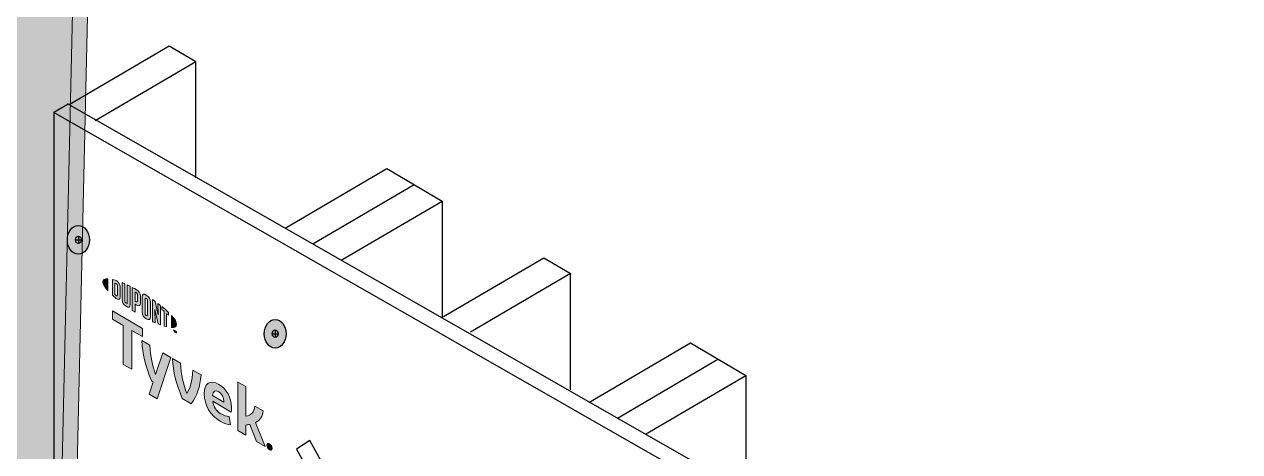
# Model space of a CAD drawing. Header units: inches. Extents: x -22 to 84, y -21 to 19.
# Drawn here: x 2.93 to 8.57, y 13.03 to 15.01 of the extents above; entities that cross this region are included whole.
import ezdxf

# ---------------------------------------------------------------- set-up
doc = ezdxf.new("R2010")
doc.units = ezdxf.units.IN
doc.header["$MEASUREMENT"] = 0
for name, color, linetype, lineweight in [('.ATI-HATCH', 7, 'Continuous', 0), ('G-ANNO-TTLB', 7, 'Continuous', 0), ('TYVEK', 7, 'Continuous', 0), ('X-REF - TRACED', 7, 'Continuous', 0)]:
    doc.layers.add(name, color=color, linetype=linetype, lineweight=lineweight)

# ---------------------------------------------------------------- blocks, each defined once
blk = doc.blocks.new('Block_126')
at = {"layer": 'X-REF - TRACED', "true_color": 0x848484, "transparency": 33554687}
h = blk.add_hatch(color=252, dxfattribs=at)
h.dxf.hatch_style = 2
edge = h.paths.add_edge_path()
edge.add_spline(control_points=[(3.2936, 13.8168), (3.2936, 13.8068), (3.3021, 13.7925), (3.3169, 13.7759), (3.3169, 13.7759), (3.3169, 13.8306), (3.3169, 13.8306), (3.3021, 13.8312), (3.2936, 13.8267), (3.2936, 13.8168)], knot_values=[0, 0, 0, 0, 1, 1, 1, 2, 2, 2, 3, 3, 3, 3], degree=3, periodic=0)
h = blk.add_hatch(color=252, dxfattribs=at)
h.dxf.hatch_style = 2
edge = h.paths.add_edge_path()
edge.add_spline(control_points=[(3.3615, 13.7553), (3.3615, 13.7511), (3.3593, 13.7509), (3.3566, 13.7525), (3.3546, 13.7536), (3.3514, 13.7563), (3.3488, 13.7586), (3.3488, 13.7586), (3.3488, 13.811), (3.3488, 13.811), (3.3514, 13.8103), (3.3546, 13.8093), (3.3566, 13.8081), (3.3593, 13.8066), (3.3615, 13.8039), (3.3615, 13.7997), (3.3615, 13.7997), (3.3615, 13.7553), (3.3615, 13.7553)], knot_values=[0, 0, 0, 0, 1, 1, 1, 2, 2, 2, 3, 3, 3, 4, 4, 4, 5, 5, 5, 6, 6, 6, 6], degree=3, periodic=0)
edge = h.paths.add_edge_path()
edge.add_spline(control_points=[(3.3584, 13.8208), (3.3542, 13.8232), (3.3482, 13.8252), (3.3374, 13.8276), (3.3374, 13.8276), (3.3374, 13.7551), (3.3374, 13.7551), (3.3469, 13.7463), (3.3542, 13.7402), (3.3584, 13.7378), (3.3679, 13.7323), (3.3733, 13.7359), (3.3733, 13.7466), (3.3733, 13.7466), (3.3733, 13.7948), (3.3733, 13.7948), (3.3733, 13.8055), (3.3679, 13.8153), (3.3584, 13.8208)], knot_values=[0, 0, 0, 0, 1, 1, 1, 2, 2, 2, 3, 3, 3, 4, 4, 4, 5, 5, 5, 6, 6, 6, 6], degree=3, periodic=0)
h = blk.add_hatch(color=252, dxfattribs=at)
h.dxf.hatch_style = 2
edge = h.paths.add_edge_path()
edge.add_spline(control_points=[(3.4065, 13.7208), (3.4065, 13.7166), (3.4052, 13.7146), (3.4007, 13.7179), (3.3962, 13.7211), (3.395, 13.724), (3.395, 13.729), (3.395, 13.729), (3.395, 13.8079), (3.395, 13.8079), (3.392, 13.8093), (3.3853, 13.8121), (3.3825, 13.8133), (3.3825, 13.8133), (3.3825, 13.7334), (3.3825, 13.7334), (3.3825, 13.7206), (3.3879, 13.7125), (3.4007, 13.7035), (3.4124, 13.6952), (3.4195, 13.6978), (3.4195, 13.712), (3.4195, 13.712), (3.4195, 13.7964), (3.4195, 13.7964), (3.4171, 13.7976), (3.4091, 13.8015), (3.4065, 13.8027), (3.4065, 13.8027), (3.4065, 13.7208), (3.4065, 13.7208)], knot_values=[0, 0, 0, 0, 1, 1, 1, 2, 2, 2, 3, 3, 3, 4, 4, 4, 5, 5, 5, 6, 6, 6, 7, 7, 7, 8, 8, 8, 9, 9, 9, 10, 10, 10, 10], degree=3, periodic=0)
h = blk.add_hatch(color=252, dxfattribs=at)
h.dxf.hatch_style = 2
edge = h.paths.add_edge_path()
edge.add_spline(control_points=[(3.454, 13.728), (3.454, 13.7235), (3.4526, 13.722), (3.4473, 13.725), (3.4473, 13.725), (3.4427, 13.7276), (3.4427, 13.7276), (3.4427, 13.7276), (3.4427, 13.7696), (3.4427, 13.7696), (3.4448, 13.7685), (3.4458, 13.7679), (3.4471, 13.7672), (3.4528, 13.7639), (3.454, 13.7607), (3.454, 13.7561), (3.454, 13.7561), (3.454, 13.728), (3.454, 13.728)], knot_values=[0, 0, 0, 0, 1, 1, 1, 2, 2, 2, 3, 3, 3, 4, 4, 4, 5, 5, 5, 6, 6, 6, 6], degree=3, periodic=0)
edge = h.paths.add_edge_path()
edge.add_spline(control_points=[(3.4478, 13.7816), (3.4456, 13.7829), (3.4373, 13.7874), (3.4297, 13.7912), (3.4297, 13.7912), (3.4297, 13.6849), (3.4297, 13.6849), (3.4323, 13.6833), (3.4391, 13.679), (3.4427, 13.6767), (3.4427, 13.6767), (3.4427, 13.7128), (3.4427, 13.7128), (3.4427, 13.7128), (3.4478, 13.7099), (3.4478, 13.7099), (3.4615, 13.7021), (3.4671, 13.7058), (3.4671, 13.7193), (3.4671, 13.7193), (3.4671, 13.7506), (3.4671, 13.7506), (3.4671, 13.7639), (3.4608, 13.7741), (3.4478, 13.7816)], knot_values=[0, 0, 0, 0, 1, 1, 1, 2, 2, 2, 3, 3, 3, 4, 4, 4, 5, 5, 5, 6, 6, 6, 7, 7, 7, 8, 8, 8, 8], degree=3, periodic=0)
h = blk.add_hatch(color=252, dxfattribs=at)
h.dxf.hatch_style = 2
edge = h.paths.add_edge_path()
edge.add_spline(control_points=[(3.5005, 13.664), (3.5005, 13.6598), (3.4993, 13.6584), (3.4947, 13.6609), (3.4899, 13.6635), (3.4887, 13.6665), (3.4887, 13.6709), (3.4887, 13.6709), (3.4887, 13.7372), (3.4887, 13.7372), (3.4887, 13.7415), (3.4899, 13.7432), (3.4947, 13.7403), (3.4993, 13.7375), (3.5005, 13.7345), (3.5005, 13.7303), (3.5005, 13.7303), (3.5005, 13.664), (3.5005, 13.664)], knot_values=[0, 0, 0, 0, 1, 1, 1, 2, 2, 2, 3, 3, 3, 4, 4, 4, 5, 5, 5, 6, 6, 6, 6], degree=3, periodic=0)
edge = h.paths.add_edge_path()
edge.add_spline(control_points=[(3.4947, 13.7551), (3.4826, 13.7628), (3.4754, 13.7608), (3.4754, 13.7468), (3.4754, 13.7468), (3.4754, 13.6773), (3.4754, 13.6773), (3.4754, 13.6625), (3.4819, 13.6527), (3.4947, 13.6459), (3.5072, 13.6394), (3.5137, 13.641), (3.5137, 13.6568), (3.5137, 13.6568), (3.5137, 13.7231), (3.5137, 13.7231), (3.5137, 13.7381), (3.5078, 13.7468), (3.4947, 13.7551)], knot_values=[0, 0, 0, 0, 1, 1, 1, 2, 2, 2, 3, 3, 3, 4, 4, 4, 5, 5, 5, 6, 6, 6, 6], degree=3, periodic=0)
h = blk.add_hatch(color=252, dxfattribs=at)
h.dxf.hatch_style = 2
edge = h.paths.add_edge_path()
edge.add_spline(control_points=[(3.5498, 13.6641), (3.5498, 13.6641), (3.5354, 13.7265), (3.5354, 13.7265), (3.5315, 13.7293), (3.5267, 13.7327), (3.523, 13.7352), (3.523, 13.7352), (3.523, 13.6332), (3.523, 13.6332), (3.5256, 13.632), (3.5322, 13.629), (3.5356, 13.6276), (3.5356, 13.6276), (3.5346, 13.6883), (3.5346, 13.6883), (3.5346, 13.6883), (3.5498, 13.6217), (3.5498, 13.6217), (3.5531, 13.6204), (3.5578, 13.6186), (3.561, 13.6175), (3.561, 13.6175), (3.561, 13.7071), (3.561, 13.7071), (3.5577, 13.7097), (3.5518, 13.7143), (3.5489, 13.7164), (3.5489, 13.7164), (3.5498, 13.6641), (3.5498, 13.6641)], knot_values=[0, 0, 0, 0, 1, 1, 1, 2, 2, 2, 3, 3, 3, 4, 4, 4, 5, 5, 5, 6, 6, 6, 7, 7, 7, 8, 8, 8, 9, 9, 9, 10, 10, 10, 10], degree=3, periodic=0)
h = blk.add_hatch(color=252, dxfattribs=at)
h.dxf.hatch_style = 2
edge = h.paths.add_edge_path()
edge.add_spline(control_points=[(3.5674, 13.6877), (3.5706, 13.6852), (3.5738, 13.6826), (3.5769, 13.6801), (3.5769, 13.6801), (3.5769, 13.6122), (3.5769, 13.6122), (3.5798, 13.6114), (3.585, 13.6099), (3.5886, 13.6091), (3.5886, 13.6091), (3.5886, 13.6701), (3.5886, 13.6701), (3.592, 13.6672), (3.5952, 13.6643), (3.5981, 13.6617), (3.5981, 13.6617), (3.5981, 13.6748), (3.5981, 13.6748), (3.5889, 13.6838), (3.579, 13.6925), (3.5674, 13.7019), (3.5674, 13.7019), (3.5674, 13.6877), (3.5674, 13.6877)], knot_values=[0, 0, 0, 0, 1, 1, 1, 2, 2, 2, 3, 3, 3, 4, 4, 4, 5, 5, 5, 6, 6, 6, 7, 7, 7, 8, 8, 8, 8], degree=3, periodic=0)
h = blk.add_hatch(color=252, dxfattribs=at)
h.dxf.hatch_style = 2
edge = h.paths.add_edge_path()
edge.add_spline(control_points=[(3.6354, 13.6195), (3.6354, 13.6094), (3.6269, 13.605), (3.6121, 13.6055), (3.6121, 13.6055), (3.6121, 13.6602), (3.6121, 13.6602), (3.6269, 13.6437), (3.6354, 13.6294), (3.6354, 13.6195)], knot_values=[0, 0, 0, 0, 1, 1, 1, 2, 2, 2, 3, 3, 3, 3], degree=3, periodic=0)
h = blk.add_hatch(color=252, dxfattribs=at)
h.dxf.hatch_style = 2
edge = h.paths.add_edge_path()
edge.add_spline(control_points=[(3.6285, 13.5905), (3.6285, 13.5905), (3.6299, 13.5897), (3.6299, 13.5897), (3.6299, 13.5897), (3.632, 13.5848), (3.632, 13.5848), (3.632, 13.5848), (3.634, 13.5873), (3.634, 13.5873), (3.634, 13.5873), (3.6354, 13.5865), (3.6354, 13.5865), (3.6354, 13.5865), (3.6354, 13.5786), (3.6354, 13.5786), (3.6354, 13.5786), (3.6341, 13.5794), (3.6341, 13.5794), (3.6341, 13.5794), (3.6341, 13.585), (3.6341, 13.585), (3.6341, 13.585), (3.632, 13.5824), (3.632, 13.5824), (3.632, 13.5824), (3.6319, 13.5825), (3.6319, 13.5825), (3.6319, 13.5825), (3.6297, 13.5875), (3.6297, 13.5875), (3.6297, 13.5875), (3.6297, 13.5819), (3.6297, 13.5819), (3.6297, 13.5819), (3.6285, 13.5826), (3.6285, 13.5826), (3.6285, 13.5826), (3.6285, 13.5905), (3.6285, 13.5905)], knot_values=[0, 0, 0, 0, 1, 1, 1, 2, 2, 2, 3, 3, 3, 4, 4, 4, 5, 5, 5, 6, 6, 6, 7, 7, 7, 8, 8, 8, 9, 9, 9, 10, 10, 10, 11, 11, 11, 12, 12, 12, 13, 13, 13, 13], degree=3, periodic=0)
edge = h.paths.add_edge_path()
edge.add_spline(control_points=[(3.6235, 13.592), (3.6235, 13.592), (3.6214, 13.5932), (3.6214, 13.5932), (3.6214, 13.5932), (3.6214, 13.5946), (3.6214, 13.5946), (3.6214, 13.5946), (3.627, 13.5914), (3.627, 13.5914), (3.627, 13.5914), (3.627, 13.59), (3.627, 13.59), (3.627, 13.59), (3.6249, 13.5912), (3.6249, 13.5912), (3.6249, 13.5912), (3.6249, 13.5847), (3.6249, 13.5847), (3.6249, 13.5847), (3.6235, 13.5855), (3.6235, 13.5855), (3.6235, 13.5855), (3.6235, 13.592), (3.6235, 13.592)], knot_values=[0, 0, 0, 0, 1, 1, 1, 2, 2, 2, 3, 3, 3, 4, 4, 4, 5, 5, 5, 6, 6, 6, 7, 7, 7, 8, 8, 8, 8], degree=3, periodic=0)
at = {"layer": 'X-REF - TRACED'}
for points, knots in [([(3.2936, 13.8168), (3.2936, 13.8068), (3.3021, 13.7925), (3.3169, 13.7759), (3.3169, 13.7759), (3.3169, 13.8306), (3.3169, 13.8306), (3.3021, 13.8312), (3.2936, 13.8267), (3.2936, 13.8168)], [0, 0, 0, 0, 1, 1, 1, 2, 2, 2, 3, 3, 3, 3]), ([(3.3584, 13.8208), (3.3542, 13.8232), (3.3482, 13.8252), (3.3374, 13.8276), (3.3374, 13.8276), (3.3374, 13.7551), (3.3374, 13.7551), (3.3469, 13.7463), (3.3542, 13.7402), (3.3584, 13.7378), (3.3679, 13.7323), (3.3733, 13.7359), (3.3733, 13.7466), (3.3733, 13.7466), (3.3733, 13.7948), (3.3733, 13.7948), (3.3733, 13.8055), (3.3679, 13.8153), (3.3584, 13.8208)], [0, 0, 0, 0, 1, 1, 1, 2, 2, 2, 3, 3, 3, 4, 4, 4, 5, 5, 5, 6, 6, 6, 6]), ([(3.3615, 13.7553), (3.3615, 13.7511), (3.3593, 13.7509), (3.3566, 13.7525), (3.3546, 13.7536), (3.3514, 13.7563), (3.3488, 13.7586), (3.3488, 13.7586), (3.3488, 13.811), (3.3488, 13.811), (3.3514, 13.8103), (3.3546, 13.8093), (3.3566, 13.8081), (3.3593, 13.8066), (3.3615, 13.8039), (3.3615, 13.7997), (3.3615, 13.7997), (3.3615, 13.7553), (3.3615, 13.7553)], [0, 0, 0, 0, 1, 1, 1, 2, 2, 2, 3, 3, 3, 4, 4, 4, 5, 5, 5, 6, 6, 6, 6]), ([(3.4065, 13.7208), (3.4065, 13.7166), (3.4052, 13.7146), (3.4007, 13.7179), (3.3962, 13.7211), (3.395, 13.724), (3.395, 13.729), (3.395, 13.729), (3.395, 13.8079), (3.395, 13.8079), (3.392, 13.8093), (3.3853, 13.8121), (3.3825, 13.8133), (3.3825, 13.8133), (3.3825, 13.7334), (3.3825, 13.7334), (3.3825, 13.7206), (3.3879, 13.7125), (3.4007, 13.7035), (3.4124, 13.6952), (3.4195, 13.6978), (3.4195, 13.712), (3.4195, 13.712), (3.4195, 13.7964), (3.4195, 13.7964), (3.4171, 13.7976), (3.4091, 13.8015), (3.4065, 13.8027), (3.4065, 13.8027), (3.4065, 13.7208), (3.4065, 13.7208)], [0, 0, 0, 0, 1, 1, 1, 2, 2, 2, 3, 3, 3, 4, 4, 4, 5, 5, 5, 6, 6, 6, 7, 7, 7, 8, 8, 8, 9, 9, 9, 10, 10, 10, 10]), ([(3.4478, 13.7816), (3.4456, 13.7829), (3.4373, 13.7874), (3.4297, 13.7912), (3.4297, 13.7912), (3.4297, 13.6849), (3.4297, 13.6849), (3.4323, 13.6833), (3.4391, 13.679), (3.4427, 13.6767), (3.4427, 13.6767), (3.4427, 13.7128), (3.4427, 13.7128), (3.4427, 13.7128), (3.4478, 13.7099), (3.4478, 13.7099), (3.4615, 13.7021), (3.4671, 13.7058), (3.4671, 13.7193), (3.4671, 13.7193), (3.4671, 13.7506), (3.4671, 13.7506), (3.4671, 13.7639), (3.4608, 13.7741), (3.4478, 13.7816)], [0, 0, 0, 0, 1, 1, 1, 2, 2, 2, 3, 3, 3, 4, 4, 4, 5, 5, 5, 6, 6, 6, 7, 7, 7, 8, 8, 8, 8]), ([(3.454, 13.728), (3.454, 13.7235), (3.4526, 13.722), (3.4473, 13.725), (3.4473, 13.725), (3.4427, 13.7276), (3.4427, 13.7276), (3.4427, 13.7276), (3.4427, 13.7696), (3.4427, 13.7696), (3.4448, 13.7685), (3.4458, 13.7679), (3.4471, 13.7672), (3.4528, 13.7639), (3.454, 13.7607), (3.454, 13.7561), (3.454, 13.7561), (3.454, 13.728), (3.454, 13.728)], [0, 0, 0, 0, 1, 1, 1, 2, 2, 2, 3, 3, 3, 4, 4, 4, 5, 5, 5, 6, 6, 6, 6]), ([(3.4947, 13.7551), (3.4826, 13.7628), (3.4754, 13.7608), (3.4754, 13.7468), (3.4754, 13.7468), (3.4754, 13.6773), (3.4754, 13.6773), (3.4754, 13.6625), (3.4819, 13.6527), (3.4947, 13.6459), (3.5072, 13.6394), (3.5137, 13.641), (3.5137, 13.6568), (3.5137, 13.6568), (3.5137, 13.7231), (3.5137, 13.7231), (3.5137, 13.7381), (3.5078, 13.7468), (3.4947, 13.7551)], [0, 0, 0, 0, 1, 1, 1, 2, 2, 2, 3, 3, 3, 4, 4, 4, 5, 5, 5, 6, 6, 6, 6]), ([(3.5005, 13.664), (3.5005, 13.6598), (3.4993, 13.6584), (3.4947, 13.6609), (3.4899, 13.6635), (3.4887, 13.6665), (3.4887, 13.6709), (3.4887, 13.6709), (3.4887, 13.7372), (3.4887, 13.7372), (3.4887, 13.7415), (3.4899, 13.7432), (3.4947, 13.7403), (3.4993, 13.7375), (3.5005, 13.7345), (3.5005, 13.7303), (3.5005, 13.7303), (3.5005, 13.664), (3.5005, 13.664)], [0, 0, 0, 0, 1, 1, 1, 2, 2, 2, 3, 3, 3, 4, 4, 4, 5, 5, 5, 6, 6, 6, 6]), ([(3.5498, 13.6641), (3.5498, 13.6641), (3.5354, 13.7265), (3.5354, 13.7265), (3.5315, 13.7293), (3.5267, 13.7327), (3.523, 13.7352), (3.523, 13.7352), (3.523, 13.6332), (3.523, 13.6332), (3.5256, 13.632), (3.5322, 13.629), (3.5356, 13.6276), (3.5356, 13.6276), (3.5346, 13.6883), (3.5346, 13.6883), (3.5346, 13.6883), (3.5498, 13.6217), (3.5498, 13.6217), (3.5531, 13.6204), (3.5578, 13.6186), (3.561, 13.6175), (3.561, 13.6175), (3.561, 13.7071), (3.561, 13.7071), (3.5577, 13.7097), (3.5518, 13.7143), (3.5489, 13.7164), (3.5489, 13.7164), (3.5498, 13.6641), (3.5498, 13.6641)], [0, 0, 0, 0, 1, 1, 1, 2, 2, 2, 3, 3, 3, 4, 4, 4, 5, 5, 5, 6, 6, 6, 7, 7, 7, 8, 8, 8, 9, 9, 9, 10, 10, 10, 10]), ([(3.5674, 13.6877), (3.5706, 13.6852), (3.5738, 13.6826), (3.5769, 13.6801), (3.5769, 13.6801), (3.5769, 13.6122), (3.5769, 13.6122), (3.5798, 13.6114), (3.585, 13.6099), (3.5886, 13.6091), (3.5886, 13.6091), (3.5886, 13.6701), (3.5886, 13.6701), (3.592, 13.6672), (3.5952, 13.6643), (3.5981, 13.6617), (3.5981, 13.6617), (3.5981, 13.6748), (3.5981, 13.6748), (3.5889, 13.6838), (3.579, 13.6925), (3.5674, 13.7019), (3.5674, 13.7019), (3.5674, 13.6877), (3.5674, 13.6877)], [0, 0, 0, 0, 1, 1, 1, 2, 2, 2, 3, 3, 3, 4, 4, 4, 5, 5, 5, 6, 6, 6, 7, 7, 7, 8, 8, 8, 8]), ([(3.6354, 13.6195), (3.6354, 13.6094), (3.6269, 13.605), (3.6121, 13.6055), (3.6121, 13.6055), (3.6121, 13.6602), (3.6121, 13.6602), (3.6269, 13.6437), (3.6354, 13.6294), (3.6354, 13.6195)], [0, 0, 0, 0, 1, 1, 1, 2, 2, 2, 3, 3, 3, 3]), ([(3.6235, 13.592), (3.6235, 13.592), (3.6214, 13.5932), (3.6214, 13.5932), (3.6214, 13.5932), (3.6214, 13.5946), (3.6214, 13.5946), (3.6214, 13.5946), (3.627, 13.5914), (3.627, 13.5914), (3.627, 13.5914), (3.627, 13.59), (3.627, 13.59), (3.627, 13.59), (3.6249, 13.5912), (3.6249, 13.5912), (3.6249, 13.5912), (3.6249, 13.5847), (3.6249, 13.5847), (3.6249, 13.5847), (3.6235, 13.5855), (3.6235, 13.5855), (3.6235, 13.5855), (3.6235, 13.592), (3.6235, 13.592)], [0, 0, 0, 0, 1, 1, 1, 2, 2, 2, 3, 3, 3, 4, 4, 4, 5, 5, 5, 6, 6, 6, 7, 7, 7, 8, 8, 8, 8]), ([(3.6285, 13.5905), (3.6285, 13.5905), (3.6299, 13.5897), (3.6299, 13.5897), (3.6299, 13.5897), (3.632, 13.5848), (3.632, 13.5848), (3.632, 13.5848), (3.634, 13.5873), (3.634, 13.5873), (3.634, 13.5873), (3.6354, 13.5865), (3.6354, 13.5865), (3.6354, 13.5865), (3.6354, 13.5786), (3.6354, 13.5786), (3.6354, 13.5786), (3.6341, 13.5794), (3.6341, 13.5794), (3.6341, 13.5794), (3.6341, 13.585), (3.6341, 13.585), (3.6341, 13.585), (3.632, 13.5824), (3.632, 13.5824), (3.632, 13.5824), (3.6319, 13.5825), (3.6319, 13.5825), (3.6319, 13.5825), (3.6297, 13.5875), (3.6297, 13.5875), (3.6297, 13.5875), (3.6297, 13.5819), (3.6297, 13.5819), (3.6297, 13.5819), (3.6285, 13.5826), (3.6285, 13.5826), (3.6285, 13.5826), (3.6285, 13.5905), (3.6285, 13.5905)], [0, 0, 0, 0, 1, 1, 1, 2, 2, 2, 3, 3, 3, 4, 4, 4, 5, 5, 5, 6, 6, 6, 7, 7, 7, 8, 8, 8, 9, 9, 9, 10, 10, 10, 11, 11, 11, 12, 12, 12, 13, 13, 13, 13])]:
    blk.add_open_spline(points, degree=3, knots=knots, dxfattribs=at)
blk = doc.blocks.new('Block_130')
at = {"layer": 'X-REF - TRACED', "true_color": 0x848484, "transparency": 33554687}
h = blk.add_hatch(color=252, dxfattribs=at)
h.dxf.hatch_style = 2
h.paths.add_polyline_path([(3.4777, 13.601), (3.3374, 13.682), (3.3374, 13.6439), (3.3881, 13.6147), (3.3881, 13.4342), (3.4271, 13.4117), (3.4271, 13.5922), (3.4777, 13.5629)])
h = blk.add_hatch(color=252, dxfattribs=at)
h.dxf.hatch_style = 2
edge = h.paths.add_edge_path()
edge.add_spline(control_points=[(3.7109, 13.4074), (3.7085, 13.3554), (3.6981, 13.3251), (3.6821, 13.2991), (3.6665, 13.3434), (3.6565, 13.3854), (3.6535, 13.4406), (3.6535, 13.4406), (3.6156, 13.4624), (3.6156, 13.4624), (3.6197, 13.3973), (3.6319, 13.3499), (3.6614, 13.2764), (3.6614, 13.2764), (3.703, 13.2524), (3.703, 13.2524), (3.7314, 13.2925), (3.7431, 13.3261), (3.7485, 13.3857), (3.7485, 13.3857), (3.7109, 13.4074), (3.7109, 13.4074)], knot_values=[0, 0, 0, 0, 1, 1, 1, 2, 2, 2, 3, 3, 3, 4, 4, 4, 5, 5, 5, 6, 6, 6, 7, 7, 7, 7], degree=3, periodic=0)
h = blk.add_hatch(color=252, dxfattribs=at)
h.dxf.hatch_style = 2
edge = h.paths.add_edge_path()
edge.add_spline(control_points=[(3.8022, 13.2901), (3.8022, 13.2901), (3.854, 13.2602), (3.854, 13.2602), (3.854, 13.2602), (3.854, 13.2639), (3.854, 13.2639), (3.854, 13.2814), (3.8458, 13.2989), (3.8308, 13.3076), (3.815, 13.3167), (3.8046, 13.3099), (3.8022, 13.2901)], knot_values=[0, 0, 0, 0, 1, 1, 1, 2, 2, 2, 3, 3, 3, 4, 4, 4, 4], degree=3, periodic=0)
edge = h.paths.add_edge_path()
edge.add_spline(control_points=[(3.8847, 13.1543), (3.8727, 13.155), (3.855, 13.1609), (3.8371, 13.1712), (3.7932, 13.1966), (3.7632, 13.2457), (3.7632, 13.2976), (3.7632, 13.3472), (3.7908, 13.3651), (3.8308, 13.3419), (3.8665, 13.3213), (3.8899, 13.2788), (3.8899, 13.2369), (3.8899, 13.2275), (3.8894, 13.2197), (3.8888, 13.2138), (3.8888, 13.2138), (3.8027, 13.2635), (3.8027, 13.2635), (3.8063, 13.2365), (3.8191, 13.2179), (3.8409, 13.2053), (3.8542, 13.1976), (3.867, 13.1936), (3.8787, 13.1925), (3.8787, 13.1925), (3.8847, 13.1543), (3.8847, 13.1543)], knot_values=[0, 0, 0, 0, 1, 1, 1, 2, 2, 2, 3, 3, 3, 4, 4, 4, 5, 5, 5, 6, 6, 6, 7, 7, 7, 8, 8, 8, 9, 9, 9, 9], degree=3, periodic=0)
h = blk.add_hatch(color=252, dxfattribs=at)
h.dxf.hatch_style = 2
edge = h.paths.add_edge_path()
edge.add_spline(control_points=[(4.0013, 13.1654), (4.0013, 13.1654), (4.0465, 13.054), (4.0465, 13.054), (4.0465, 13.054), (4.0057, 13.0776), (4.0057, 13.0776), (4.0057, 13.0776), (3.9744, 13.1566), (3.9744, 13.1566), (3.9686, 13.1552), (3.9626, 13.154), (3.9561, 13.1531), (3.9561, 13.1531), (3.9561, 13.1063), (3.9561, 13.1063), (3.9561, 13.1063), (3.9185, 13.128), (3.9185, 13.128), (3.9185, 13.128), (3.9185, 13.3519), (3.9185, 13.3519), (3.9185, 13.3519), (3.9561, 13.3324), (3.9561, 13.3324), (3.9561, 13.3324), (3.9561, 13.1946), (3.9561, 13.1946), (3.9817, 13.1989), (3.9942, 13.2135), (3.9986, 13.2413), (3.9986, 13.2413), (4.0359, 13.2198), (4.0359, 13.2198), (4.0351, 13.1934), (4.0231, 13.1762), (4.0013, 13.1654)], knot_values=[0, 0, 0, 0, 1, 1, 1, 2, 2, 2, 3, 3, 3, 4, 4, 4, 5, 5, 5, 6, 6, 6, 7, 7, 7, 8, 8, 8, 9, 9, 9, 10, 10, 10, 11, 11, 11, 12, 12, 12, 12], degree=3, periodic=0)
at = {"layer": 'X-REF - TRACED'}
blk.add_lwpolyline([(3.4777, 13.601), (3.3374, 13.682), (3.3374, 13.6439), (3.3881, 13.6147), (3.3881, 13.4342), (3.4271, 13.4117), (3.4271, 13.5922), (3.4777, 13.5629)], close=True, dxfattribs=at)
for points, knots in [([(3.7109, 13.4074), (3.7085, 13.3554), (3.6981, 13.3251), (3.6821, 13.2991), (3.6665, 13.3434), (3.6565, 13.3854), (3.6535, 13.4406), (3.6535, 13.4406), (3.6156, 13.4624), (3.6156, 13.4624), (3.6197, 13.3973), (3.6319, 13.3499), (3.6614, 13.2764), (3.6614, 13.2764), (3.703, 13.2524), (3.703, 13.2524), (3.7314, 13.2925), (3.7431, 13.3261), (3.7485, 13.3857), (3.7485, 13.3857), (3.7109, 13.4074), (3.7109, 13.4074)], [0, 0, 0, 0, 1, 1, 1, 2, 2, 2, 3, 3, 3, 4, 4, 4, 5, 5, 5, 6, 6, 6, 7, 7, 7, 7]), ([(3.8847, 13.1543), (3.8727, 13.155), (3.855, 13.1609), (3.8371, 13.1712), (3.7932, 13.1966), (3.7632, 13.2457), (3.7632, 13.2976), (3.7632, 13.3472), (3.7908, 13.3651), (3.8308, 13.3419), (3.8665, 13.3213), (3.8899, 13.2788), (3.8899, 13.2369), (3.8899, 13.2275), (3.8894, 13.2197), (3.8888, 13.2138), (3.8888, 13.2138), (3.8027, 13.2635), (3.8027, 13.2635), (3.8063, 13.2365), (3.8191, 13.2179), (3.8409, 13.2053), (3.8542, 13.1976), (3.867, 13.1936), (3.8787, 13.1925), (3.8787, 13.1925), (3.8847, 13.1543), (3.8847, 13.1543)], [0, 0, 0, 0, 1, 1, 1, 2, 2, 2, 3, 3, 3, 4, 4, 4, 5, 5, 5, 6, 6, 6, 7, 7, 7, 8, 8, 8, 9, 9, 9, 9]), ([(3.8022, 13.2901), (3.8022, 13.2901), (3.854, 13.2602), (3.854, 13.2602), (3.854, 13.2602), (3.854, 13.2639), (3.854, 13.2639), (3.854, 13.2814), (3.8458, 13.2989), (3.8308, 13.3076), (3.815, 13.3167), (3.8046, 13.3099), (3.8022, 13.2901)], [0, 0, 0, 0, 1, 1, 1, 2, 2, 2, 3, 3, 3, 4, 4, 4, 4]), ([(4.0013, 13.1654), (4.0013, 13.1654), (4.0465, 13.054), (4.0465, 13.054), (4.0465, 13.054), (4.0057, 13.0776), (4.0057, 13.0776), (4.0057, 13.0776), (3.9744, 13.1566), (3.9744, 13.1566), (3.9686, 13.1552), (3.9626, 13.154), (3.9561, 13.1531), (3.9561, 13.1531), (3.9561, 13.1063), (3.9561, 13.1063), (3.9561, 13.1063), (3.9185, 13.128), (3.9185, 13.128), (3.9185, 13.128), (3.9185, 13.3519), (3.9185, 13.3519), (3.9185, 13.3519), (3.9561, 13.3324), (3.9561, 13.3324), (3.9561, 13.3324), (3.9561, 13.1946), (3.9561, 13.1946), (3.9817, 13.1989), (3.9942, 13.2135), (3.9986, 13.2413), (3.9986, 13.2413), (4.0359, 13.2198), (4.0359, 13.2198), (4.0351, 13.1934), (4.0231, 13.1762), (4.0013, 13.1654)], [0, 0, 0, 0, 1, 1, 1, 2, 2, 2, 3, 3, 3, 4, 4, 4, 5, 5, 5, 6, 6, 6, 7, 7, 7, 8, 8, 8, 9, 9, 9, 10, 10, 10, 11, 11, 11, 12, 12, 12, 12])]:
    blk.add_open_spline(points, degree=3, knots=knots, dxfattribs=at)
blk = doc.blocks.new('Block_129')
at = {"layer": 'X-REF - TRACED', "true_color": 0x848484, "transparency": 33554687}
h = blk.add_hatch(color=252, dxfattribs=at)
h.dxf.hatch_style = 2
edge = h.paths.add_edge_path()
edge.add_spline(control_points=[(3.5713, 13.488), (3.5713, 13.488), (3.5376, 13.3874), (3.5376, 13.3874), (3.5232, 13.4294), (3.5139, 13.4702), (3.511, 13.5228), (3.511, 13.5228), (3.4732, 13.5447), (3.4732, 13.5447), (3.4773, 13.4795), (3.4895, 13.4322), (3.5189, 13.3587), (3.5189, 13.3587), (3.5265, 13.3543), (3.5265, 13.3543), (3.5265, 13.3543), (3.5072, 13.2968), (3.5072, 13.2968), (3.5072, 13.2968), (3.5448, 13.2751), (3.5448, 13.2751), (3.5448, 13.2751), (3.6089, 13.4663), (3.6089, 13.4663), (3.6089, 13.4663), (3.5713, 13.488), (3.5713, 13.488)], knot_values=[0, 0, 0, 0, 1, 1, 1, 2, 2, 2, 3, 3, 3, 4, 4, 4, 5, 5, 5, 6, 6, 6, 7, 7, 7, 8, 8, 8, 9, 9, 9, 9], degree=3, periodic=0)
at = {"layer": 'X-REF - TRACED'}
blk.add_open_spline([(3.5713, 13.488), (3.5713, 13.488), (3.5376, 13.3874), (3.5376, 13.3874), (3.5232, 13.4294), (3.5139, 13.4702), (3.511, 13.5228), (3.511, 13.5228), (3.4732, 13.5447), (3.4732, 13.5447), (3.4773, 13.4795), (3.4895, 13.4322), (3.5189, 13.3587), (3.5189, 13.3587), (3.5265, 13.3543), (3.5265, 13.3543), (3.5265, 13.3543), (3.5072, 13.2968), (3.5072, 13.2968), (3.5072, 13.2968), (3.5448, 13.2751), (3.5448, 13.2751), (3.5448, 13.2751), (3.6089, 13.4663), (3.6089, 13.4663), (3.6089, 13.4663), (3.5713, 13.488), (3.5713, 13.488)], degree=3, knots=[0, 0, 0, 0, 1, 1, 1, 2, 2, 2, 3, 3, 3, 4, 4, 4, 5, 5, 5, 6, 6, 6, 7, 7, 7, 8, 8, 8, 9, 9, 9, 9], dxfattribs=at)
blk.add_blockref('Block_130', (0, 0), dxfattribs=at)
blk = doc.blocks.new('Block_131')
at = {"layer": 'X-REF - TRACED', "true_color": 0x848484, "transparency": 33554687}
h = blk.add_hatch(color=252, dxfattribs=at)
h.dxf.hatch_style = 2
edge = h.paths.add_edge_path()
edge.add_spline(control_points=[(4.0646, 13.0584), (4.0646, 13.0584), (4.0646, 13.0543), (4.0646, 13.0543), (4.0646, 13.0543), (4.0661, 13.0534), (4.0661, 13.0534), (4.0677, 13.0525), (4.0685, 13.0525), (4.0685, 13.054), (4.0685, 13.0556), (4.0677, 13.0566), (4.0661, 13.0575), (4.0661, 13.0575), (4.0646, 13.0584), (4.0646, 13.0584)], knot_values=[0, 0, 0, 0, 1, 1, 1, 2, 2, 2, 3, 3, 3, 4, 4, 4, 5, 5, 5, 5], degree=3, periodic=0)
edge = h.paths.add_edge_path()
edge.add_spline(control_points=[(4.0619, 13.0625), (4.0619, 13.0625), (4.0661, 13.0601), (4.0661, 13.0601), (4.0694, 13.0582), (4.071, 13.0554), (4.071, 13.0526), (4.071, 13.0506), (4.0702, 13.0496), (4.0687, 13.0498), (4.0695, 13.0476), (4.0705, 13.0452), (4.0719, 13.0426), (4.0719, 13.0426), (4.0687, 13.0444), (4.0687, 13.0444), (4.0676, 13.0468), (4.0667, 13.0488), (4.066, 13.0509), (4.066, 13.0509), (4.0646, 13.0517), (4.0646, 13.0517), (4.0646, 13.0517), (4.0646, 13.0468), (4.0646, 13.0468), (4.0646, 13.0468), (4.0619, 13.0484), (4.0619, 13.0484), (4.0619, 13.0484), (4.0619, 13.0625), (4.0619, 13.0625)], knot_values=[0, 0, 0, 0, 1, 1, 1, 2, 2, 2, 3, 3, 3, 4, 4, 4, 5, 5, 5, 6, 6, 6, 7, 7, 7, 8, 8, 8, 9, 9, 9, 10, 10, 10, 10], degree=3, periodic=0)
edge = h.paths.add_edge_path()
edge.add_spline(control_points=[(4.0663, 13.0636), (4.0604, 13.067), (4.057, 13.0651), (4.057, 13.058), (4.057, 13.0509), (4.0604, 13.0451), (4.0663, 13.0417), (4.0722, 13.0383), (4.0756, 13.0402), (4.0756, 13.0473), (4.0756, 13.0543), (4.0722, 13.0602), (4.0663, 13.0636)], knot_values=[0, 0, 0, 0, 1, 1, 1, 2, 2, 2, 3, 3, 3, 4, 4, 4, 4], degree=3, periodic=0)
edge = h.paths.add_edge_path()
edge.add_spline(control_points=[(4.0663, 13.0664), (4.0736, 13.0622), (4.0784, 13.0541), (4.0784, 13.0456), (4.0784, 13.0372), (4.0735, 13.0347), (4.0663, 13.0389), (4.0589, 13.0432), (4.0542, 13.0512), (4.0542, 13.0596), (4.0542, 13.0681), (4.0589, 13.0707), (4.0663, 13.0664)], knot_values=[0, 0, 0, 0, 1, 1, 1, 2, 2, 2, 3, 3, 3, 4, 4, 4, 4], degree=3, periodic=0)
at = {"layer": 'X-REF - TRACED'}
for points, knots in [([(4.0663, 13.0664), (4.0736, 13.0622), (4.0784, 13.0541), (4.0784, 13.0456), (4.0784, 13.0372), (4.0735, 13.0347), (4.0663, 13.0389), (4.0589, 13.0432), (4.0542, 13.0512), (4.0542, 13.0596), (4.0542, 13.0681), (4.0589, 13.0707), (4.0663, 13.0664)], [0, 0, 0, 0, 1, 1, 1, 2, 2, 2, 3, 3, 3, 4, 4, 4, 4]), ([(4.0663, 13.0636), (4.0604, 13.067), (4.057, 13.0651), (4.057, 13.058), (4.057, 13.0509), (4.0604, 13.0451), (4.0663, 13.0417), (4.0722, 13.0383), (4.0756, 13.0402), (4.0756, 13.0473), (4.0756, 13.0543), (4.0722, 13.0602), (4.0663, 13.0636)], [0, 0, 0, 0, 1, 1, 1, 2, 2, 2, 3, 3, 3, 4, 4, 4, 4]), ([(4.0619, 13.0625), (4.0619, 13.0625), (4.0661, 13.0601), (4.0661, 13.0601), (4.0694, 13.0582), (4.071, 13.0554), (4.071, 13.0526), (4.071, 13.0506), (4.0702, 13.0496), (4.0687, 13.0498), (4.0695, 13.0476), (4.0705, 13.0452), (4.0719, 13.0426), (4.0719, 13.0426), (4.0687, 13.0444), (4.0687, 13.0444), (4.0676, 13.0468), (4.0667, 13.0488), (4.066, 13.0509), (4.066, 13.0509), (4.0646, 13.0517), (4.0646, 13.0517), (4.0646, 13.0517), (4.0646, 13.0468), (4.0646, 13.0468), (4.0646, 13.0468), (4.0619, 13.0484), (4.0619, 13.0484), (4.0619, 13.0484), (4.0619, 13.0625), (4.0619, 13.0625)], [0, 0, 0, 0, 1, 1, 1, 2, 2, 2, 3, 3, 3, 4, 4, 4, 5, 5, 5, 6, 6, 6, 7, 7, 7, 8, 8, 8, 9, 9, 9, 10, 10, 10, 10]), ([(4.0646, 13.0584), (4.0646, 13.0584), (4.0646, 13.0543), (4.0646, 13.0543), (4.0646, 13.0543), (4.0661, 13.0534), (4.0661, 13.0534), (4.0677, 13.0525), (4.0685, 13.0525), (4.0685, 13.054), (4.0685, 13.0556), (4.0677, 13.0566), (4.0661, 13.0575), (4.0661, 13.0575), (4.0646, 13.0584), (4.0646, 13.0584)], [0, 0, 0, 0, 1, 1, 1, 2, 2, 2, 3, 3, 3, 4, 4, 4, 5, 5, 5, 5])]:
    blk.add_open_spline(points, degree=3, knots=knots, dxfattribs=at)
blk = doc.blocks.new('Block_128')
at = {"layer": 'X-REF - TRACED'}
for name in ['Block_129', 'Block_131']:
    blk.add_blockref(name, (0, 0), dxfattribs=at)
blk = doc.blocks.new('Block_127')
at = {"layer": 'X-REF - TRACED'}
blk.add_blockref('Block_128', (0, 0), dxfattribs=at)
blk = doc.blocks.new('Block_125')
at = {"layer": 'X-REF - TRACED'}
for name in ['Block_126', 'Block_127']:
    blk.add_blockref(name, (0, 0), dxfattribs=at)
blk = doc.blocks.new('Block_266')
at = {"layer": '.ATI-HATCH', "color": 18, "lineweight": 9, "true_color": 0x000000}
blk.add_lwpolyline([(-2.4711, 10.0158), (3.0542, 10.7551), (3.2287, 18.3647)], dxfattribs=at)
blk = doc.blocks.new('Block_265')
at = {"layer": '.ATI-HATCH', "true_color": 0xe6e6e6, "transparency": 33554687}
h = blk.add_hatch(color=254, dxfattribs=at)
edge = h.paths.add_edge_path()
edge.add_spline(control_points=[(3.2287, 18.3647), (3.2287, 18.3647), (3.2088, 18.3641), (3.2088, 18.3641), (3.2088, 18.3641), (3.167, 18.3627), (3.167, 18.3627), (3.167, 18.3627), (3.0077, 18.3561), (3.0077, 18.3561), (3.0077, 18.3561), (2.9918, 18.3554), (2.9918, 18.3554), (2.9918, 18.3554), (2.7177, 18.3448), (2.7177, 18.3448), (2.7177, 18.3448), (2.6626, 18.3428), (2.6626, 18.3428), (2.6626, 18.3428), (2.3594, 18.3309), (2.3594, 18.3309), (2.3594, 18.3309), (1.9857, 18.3163), (1.9857, 18.3163), (1.9857, 18.3163), (1.932, 18.3143), (1.932, 18.3143), (1.932, 18.3143), (1.6407, 18.303), (1.6407, 18.303), (1.6407, 18.303), (1.4489, 18.2957), (1.4489, 18.2957), (1.4489, 18.2957), (0.3798, 18.2539), (0.3798, 18.2539), (0.3798, 18.2539), (-0.7178, 18.2108), (-0.7178, 18.2108), (-0.7178, 18.2108), (-1.2328, 18.1909), (-1.2328, 18.1909), (-1.2328, 18.1909), (-1.6993, 18.1729), (-1.6993, 18.1729), (-1.6993, 18.1729), (-2.0981, 18.157), (-2.0981, 18.157), (-2.0981, 18.157), (-2.4074, 18.1451), (-2.4074, 18.1451), (-2.4074, 18.1451), (-2.6078, 18.1371), (-2.6078, 18.1371), (-2.6078, 18.1371), (-2.6795, 18.1344), (-2.6795, 18.1344), (-2.6795, 18.1344), (-2.4718, 10.0344), (-2.4718, 10.0344), (-2.4718, 10.0344), (-2.4711, 10.0158), (-2.4711, 10.0158), (-2.4711, 10.0158), (3.0542, 10.7551), (3.0542, 10.7551), (3.0542, 10.7551), (3.2287, 18.3647), (3.2287, 18.3647)], knot_values=[0, 0, 0, 0, 1, 1, 1, 2, 2, 2, 3, 3, 3, 4, 4, 4, 5, 5, 5, 6, 6, 6, 7, 7, 7, 8, 8, 8, 9, 9, 9, 10, 10, 10, 11, 11, 11, 12, 12, 12, 13, 13, 13, 14, 14, 14, 15, 15, 15, 16, 16, 16, 17, 17, 17, 18, 18, 18, 19, 19, 19, 20, 20, 20, 21, 21, 21, 22, 22, 22, 23, 23, 23, 23], degree=3, periodic=0)
edge.add_line((3.2287, 18.3647), (3.2287, 18.3647))
edge = h.paths.add_edge_path()
edge.add_spline(control_points=[(-1.0098, 11.9316), (-1.0098, 11.9316), (-1.0111, 12.0577), (-1.0111, 12.0577), (-1.0111, 12.0577), (-1.0563, 15.6499), (-1.0563, 15.6499), (-1.0563, 15.6499), (-1.0596, 15.6718), (-1.0596, 15.6718), (-1.0596, 15.6718), (-1.0569, 15.6784), (-1.0569, 15.6784), (-1.0569, 15.6784), (-1.0642, 16.279), (-1.0642, 16.279), (-1.0642, 16.279), (-1.0656, 16.3852), (-1.0656, 16.3852), (-1.0656, 16.3852), (-1.0656, 16.3905), (-1.0656, 16.3905), (-1.0656, 16.3905), (1.6878, 16.557), (1.6878, 16.557), (1.6878, 16.557), (1.7521, 16.5604), (1.7521, 16.5604), (1.7521, 16.5604), (1.7595, 16.561), (1.7595, 16.561), (1.7595, 16.561), (1.778, 16.5623), (1.778, 16.5623), (1.778, 16.5623), (1.7707, 15.904), (1.7707, 15.904), (1.7707, 15.904), (1.774, 15.8974), (1.774, 15.8974), (1.774, 15.8974), (1.7701, 15.845), (1.7701, 15.845), (1.7701, 15.845), (1.7442, 13.5283), (1.7442, 13.5283), (1.7442, 13.5283), (1.7475, 13.5217), (1.7475, 13.5217), (1.7475, 13.5217), (1.7435, 13.4865), (1.7435, 13.4865), (1.7435, 13.4865), (1.7283, 12.1161), (1.7283, 12.1161), (1.7283, 12.1161), (-1.0078, 11.8022), (-1.0078, 11.8022), (-1.0078, 11.8022), (-1.0085, 11.8175), (-1.0085, 11.8175), (-1.0085, 11.8175), (-1.0085, 11.8248), (-1.0085, 11.8248), (-1.0085, 11.8248), (-1.0098, 11.931), (-1.0098, 11.931), (-1.0098, 11.931), (-1.0098, 11.9316), (-1.0098, 11.9316)], knot_values=[0, 0, 0, 0, 1, 1, 1, 2, 2, 2, 3, 3, 3, 4, 4, 4, 5, 5, 5, 6, 6, 6, 7, 7, 7, 8, 8, 8, 9, 9, 9, 10, 10, 10, 11, 11, 11, 12, 12, 12, 13, 13, 13, 14, 14, 14, 15, 15, 15, 16, 16, 16, 17, 17, 17, 18, 18, 18, 19, 19, 19, 20, 20, 20, 21, 21, 21, 22, 22, 22, 23, 23, 23, 23], degree=3, periodic=0)
edge.add_line((-1.0098, 11.9316), (-1.0098, 11.9316))
at = {"layer": '.ATI-HATCH'}
blk.add_open_spline([(3.2287, 18.3647), (3.2287, 18.3647), (3.2088, 18.3641), (3.2088, 18.3641), (3.2088, 18.3641), (3.167, 18.3627), (3.167, 18.3627), (3.167, 18.3627), (3.0077, 18.3561), (3.0077, 18.3561), (3.0077, 18.3561), (2.9918, 18.3554), (2.9918, 18.3554), (2.9918, 18.3554), (2.7177, 18.3448), (2.7177, 18.3448), (2.7177, 18.3448), (2.6626, 18.3428), (2.6626, 18.3428), (2.6626, 18.3428), (2.3594, 18.3309), (2.3594, 18.3309), (2.3594, 18.3309), (1.9857, 18.3163), (1.9857, 18.3163), (1.9857, 18.3163), (1.932, 18.3143), (1.932, 18.3143), (1.932, 18.3143), (1.6407, 18.303), (1.6407, 18.303), (1.6407, 18.303), (1.4489, 18.2957), (1.4489, 18.2957), (1.4489, 18.2957), (0.3798, 18.2539), (0.3798, 18.2539), (0.3798, 18.2539), (-0.7178, 18.2108), (-0.7178, 18.2108), (-0.7178, 18.2108), (-1.2328, 18.1909), (-1.2328, 18.1909), (-1.2328, 18.1909), (-1.6993, 18.1729), (-1.6993, 18.1729), (-1.6993, 18.1729), (-2.0981, 18.157), (-2.0981, 18.157), (-2.0981, 18.157), (-2.4074, 18.1451), (-2.4074, 18.1451), (-2.4074, 18.1451), (-2.6078, 18.1371), (-2.6078, 18.1371), (-2.6078, 18.1371), (-2.6795, 18.1344), (-2.6795, 18.1344), (-2.6795, 18.1344), (-2.4718, 10.0344), (-2.4718, 10.0344), (-2.4718, 10.0344), (-2.4711, 10.0158), (-2.4711, 10.0158), (-2.4711, 10.0158), (3.0542, 10.7551), (3.0542, 10.7551), (3.0542, 10.7551), (3.2287, 18.3647), (3.2287, 18.3647)], degree=3, knots=[0, 0, 0, 0, 1, 1, 1, 2, 2, 2, 3, 3, 3, 4, 4, 4, 5, 5, 5, 6, 6, 6, 7, 7, 7, 8, 8, 8, 9, 9, 9, 10, 10, 10, 11, 11, 11, 12, 12, 12, 13, 13, 13, 14, 14, 14, 15, 15, 15, 16, 16, 16, 17, 17, 17, 18, 18, 18, 19, 19, 19, 20, 20, 20, 21, 21, 21, 22, 22, 22, 23, 23, 23, 23], dxfattribs=at)
blk.add_blockref('Block_266', (0, 0), dxfattribs=at)
blk = doc.blocks.new('Block_264')
at = {"layer": '.ATI-HATCH'}
blk.add_blockref('Block_265', (0, 0), dxfattribs=at)
blk = doc.blocks.new('Block_292')
at = {"layer": '.ATI-HATCH', "color": 18, "lineweight": 9, "true_color": 0x000000}
blk.add_lwpolyline([(-2.4403, 8.3145), (3.0849, 9.0538), (3.2595, 16.6635)], dxfattribs=at)
blk = doc.blocks.new('Block_291')
at = {"layer": '.ATI-HATCH', "true_color": 0xe6e6e6, "transparency": 33554687}
h = blk.add_hatch(color=254, dxfattribs=at)
edge = h.paths.add_edge_path()
edge.add_spline(control_points=[(3.2595, 16.6635), (3.2595, 16.6635), (3.2396, 16.6628), (3.2396, 16.6628), (3.2396, 16.6628), (3.1978, 16.6615), (3.1978, 16.6615), (3.1978, 16.6615), (3.0385, 16.6548), (3.0385, 16.6548), (3.0385, 16.6548), (3.0226, 16.6542), (3.0226, 16.6542), (3.0226, 16.6542), (2.7485, 16.6435), (2.7485, 16.6435), (2.7485, 16.6435), (2.6934, 16.6416), (2.6934, 16.6416), (2.6934, 16.6416), (2.3901, 16.6296), (2.3901, 16.6296), (2.3901, 16.6296), (2.0165, 16.615), (2.0165, 16.615), (2.0165, 16.615), (1.9628, 16.613), (1.9628, 16.613), (1.9628, 16.613), (1.6714, 16.6017), (1.6714, 16.6017), (1.6714, 16.6017), (1.4797, 16.5944), (1.4797, 16.5944), (1.4797, 16.5944), (0.4106, 16.5526), (0.4106, 16.5526), (0.4106, 16.5526), (-0.687, 16.5095), (-0.687, 16.5095), (-0.687, 16.5095), (-1.202, 16.4896), (-1.202, 16.4896), (-1.202, 16.4896), (-1.6685, 16.4717), (-1.6685, 16.4717), (-1.6685, 16.4717), (-2.0674, 16.4557), (-2.0674, 16.4557), (-2.0674, 16.4557), (-2.3766, 16.4438), (-2.3766, 16.4438), (-2.3766, 16.4438), (-2.577, 16.4358), (-2.577, 16.4358), (-2.577, 16.4358), (-2.6487, 16.4332), (-2.6487, 16.4332), (-2.6487, 16.4332), (-2.441, 8.3331), (-2.441, 8.3331), (-2.441, 8.3331), (-2.4403, 8.3145), (-2.4403, 8.3145), (-2.4403, 8.3145), (3.0849, 9.0538), (3.0849, 9.0538), (3.0849, 9.0538), (3.2595, 16.6635), (3.2595, 16.6635)], knot_values=[0, 0, 0, 0, 1, 1, 1, 2, 2, 2, 3, 3, 3, 4, 4, 4, 5, 5, 5, 6, 6, 6, 7, 7, 7, 8, 8, 8, 9, 9, 9, 10, 10, 10, 11, 11, 11, 12, 12, 12, 13, 13, 13, 14, 14, 14, 15, 15, 15, 16, 16, 16, 17, 17, 17, 18, 18, 18, 19, 19, 19, 20, 20, 20, 21, 21, 21, 22, 22, 22, 23, 23, 23, 23], degree=3, periodic=0)
edge.add_line((3.2595, 16.6635), (3.2595, 16.6635))
edge = h.paths.add_edge_path()
edge.add_spline(control_points=[(-0.979, 10.2304), (-0.979, 10.2304), (-0.9803, 10.3564), (-0.9803, 10.3564), (-0.9803, 10.3564), (-1.0255, 13.9486), (-1.0255, 13.9486), (-1.0255, 13.9486), (-1.0288, 13.9705), (-1.0288, 13.9705), (-1.0288, 13.9705), (-1.0261, 13.9771), (-1.0261, 13.9771), (-1.0261, 13.9771), (-1.0334, 14.5777), (-1.0334, 14.5777), (-1.0334, 14.5777), (-1.0348, 14.6839), (-1.0348, 14.6839), (-1.0348, 14.6839), (-1.0348, 14.6892), (-1.0348, 14.6892), (-1.0348, 14.6892), (1.7186, 14.8558), (1.7186, 14.8558), (1.7186, 14.8558), (1.7829, 14.8591), (1.7829, 14.8591), (1.7829, 14.8591), (1.7902, 14.8597), (1.7902, 14.8597), (1.7902, 14.8597), (1.8088, 14.8611), (1.8088, 14.8611), (1.8088, 14.8611), (1.8015, 14.2028), (1.8015, 14.2028), (1.8015, 14.2028), (1.8048, 14.1961), (1.8048, 14.1961), (1.8048, 14.1961), (1.8008, 14.1437), (1.8008, 14.1437), (1.8008, 14.1437), (1.775, 11.827), (1.775, 11.827), (1.775, 11.827), (1.7783, 11.8204), (1.7783, 11.8204), (1.7783, 11.8204), (1.7743, 11.7852), (1.7743, 11.7852), (1.7743, 11.7852), (1.7591, 10.4148), (1.7591, 10.4148), (1.7591, 10.4148), (-0.977, 10.1009), (-0.977, 10.1009), (-0.977, 10.1009), (-0.9777, 10.1162), (-0.9777, 10.1162), (-0.9777, 10.1162), (-0.9777, 10.1235), (-0.9777, 10.1235), (-0.9777, 10.1235), (-0.979, 10.2297), (-0.979, 10.2297), (-0.979, 10.2297), (-0.979, 10.2304), (-0.979, 10.2304)], knot_values=[0, 0, 0, 0, 1, 1, 1, 2, 2, 2, 3, 3, 3, 4, 4, 4, 5, 5, 5, 6, 6, 6, 7, 7, 7, 8, 8, 8, 9, 9, 9, 10, 10, 10, 11, 11, 11, 12, 12, 12, 13, 13, 13, 14, 14, 14, 15, 15, 15, 16, 16, 16, 17, 17, 17, 18, 18, 18, 19, 19, 19, 20, 20, 20, 21, 21, 21, 22, 22, 22, 23, 23, 23, 23], degree=3, periodic=0)
edge.add_line((-0.979, 10.2304), (-0.979, 10.2304))
at = {"layer": '.ATI-HATCH'}
blk.add_open_spline([(3.2595, 16.6635), (3.2595, 16.6635), (3.2396, 16.6628), (3.2396, 16.6628), (3.2396, 16.6628), (3.1978, 16.6615), (3.1978, 16.6615), (3.1978, 16.6615), (3.0385, 16.6548), (3.0385, 16.6548), (3.0385, 16.6548), (3.0226, 16.6542), (3.0226, 16.6542), (3.0226, 16.6542), (2.7485, 16.6435), (2.7485, 16.6435), (2.7485, 16.6435), (2.6934, 16.6416), (2.6934, 16.6416), (2.6934, 16.6416), (2.3901, 16.6296), (2.3901, 16.6296), (2.3901, 16.6296), (2.0165, 16.615), (2.0165, 16.615), (2.0165, 16.615), (1.9628, 16.613), (1.9628, 16.613), (1.9628, 16.613), (1.6714, 16.6017), (1.6714, 16.6017), (1.6714, 16.6017), (1.4797, 16.5944), (1.4797, 16.5944), (1.4797, 16.5944), (0.4106, 16.5526), (0.4106, 16.5526), (0.4106, 16.5526), (-0.687, 16.5095), (-0.687, 16.5095), (-0.687, 16.5095), (-1.202, 16.4896), (-1.202, 16.4896), (-1.202, 16.4896), (-1.6685, 16.4717), (-1.6685, 16.4717), (-1.6685, 16.4717), (-2.0674, 16.4557), (-2.0674, 16.4557), (-2.0674, 16.4557), (-2.3766, 16.4438), (-2.3766, 16.4438), (-2.3766, 16.4438), (-2.577, 16.4358), (-2.577, 16.4358), (-2.577, 16.4358), (-2.6487, 16.4332), (-2.6487, 16.4332), (-2.6487, 16.4332), (-2.441, 8.3331), (-2.441, 8.3331), (-2.441, 8.3331), (-2.4403, 8.3145), (-2.4403, 8.3145), (-2.4403, 8.3145), (3.0849, 9.0538), (3.0849, 9.0538), (3.0849, 9.0538), (3.2595, 16.6635), (3.2595, 16.6635)], degree=3, knots=[0, 0, 0, 0, 1, 1, 1, 2, 2, 2, 3, 3, 3, 4, 4, 4, 5, 5, 5, 6, 6, 6, 7, 7, 7, 8, 8, 8, 9, 9, 9, 10, 10, 10, 11, 11, 11, 12, 12, 12, 13, 13, 13, 14, 14, 14, 15, 15, 15, 16, 16, 16, 17, 17, 17, 18, 18, 18, 19, 19, 19, 20, 20, 20, 21, 21, 21, 22, 22, 22, 23, 23, 23, 23], dxfattribs=at)
blk.add_blockref('Block_292', (0, 0), dxfattribs=at)
blk = doc.blocks.new('Block_290')
at = {"layer": '.ATI-HATCH'}
blk.add_blockref('Block_291', (0, 0), dxfattribs=at)

msp = doc.modelspace()

# ---------------------------------------------------------------- hatches: boundary and pattern name
at = {"layer": 'G-ANNO-TTLB', "true_color": 0xff00ff, "transparency": 33554687}
h = msp.add_hatch(color=6, dxfattribs=at)
edge = h.paths.add_edge_path()
edge.add_spline(control_points=[(19.9156, -15.0652), (19.9156, -15.0652), (-20.7721, -15.0652), (-20.7721, -15.0652), (-20.7721, -15.0652), (-20.7721, 19.0598), (-20.7721, 19.0598), (-20.7721, 19.0598), (19.9156, 19.0598), (19.9156, 19.0598), (19.9156, 19.0598), (19.9156, -15.0652), (19.9156, -15.0652)], knot_values=[0, 0, 0, 0, 1, 1, 1, 2, 2, 2, 3, 3, 3, 4, 4, 4, 4], degree=3, periodic=0)
edge = h.paths.add_edge_path()
edge.add_spline(control_points=[(-20.6471, 18.9348), (-20.6471, 18.9348), (-20.6471, -14.9402), (-20.6471, -14.9402), (-20.6471, -14.9402), (19.7906, -14.9402), (19.7906, -14.9402), (19.7906, -14.9402), (19.7906, 18.9348), (19.7906, 18.9348), (19.7906, 18.9348), (-20.6471, 18.9348), (-20.6471, 18.9348)], knot_values=[0, 0, 0, 0, 1, 1, 1, 2, 2, 2, 3, 3, 3, 4, 4, 4, 4], degree=3, periodic=0)
edge.add_line((-20.6471, 18.9348), (-20.6471, 18.9348))
at = {"layer": 'TYVEK', "true_color": 0x003b71, "transparency": 33554687}
h = msp.add_hatch(color=156, dxfattribs=at)
h.dxf.hatch_style = 2
edge = h.paths.add_edge_path()
edge.add_ellipse((3.1797, 14.0113), major_axis=(0, 0.0664), ratio=0.766948, start_angle=0, end_angle=360)
h = msp.add_hatch(color=156, dxfattribs=at)
h.dxf.hatch_style = 2
edge = h.paths.add_edge_path()
edge.add_ellipse((4.0924, 13.5762), major_axis=(0, 0.0664), ratio=0.766948, start_angle=0, end_angle=360)

# ---------------------------------------------------------------- linework, layer by layer
at = {"layer": 'G-ANNO-TTLB'}
for points in [[(19.9156, -15.0652), (19.9156, -15.0652), (-20.7721, -15.0652), (-20.7721, -15.0652), (-20.7721, -15.0652), (-20.7721, 19.0598), (-20.7721, 19.0598), (-20.7721, 19.0598), (19.9156, 19.0598), (19.9156, 19.0598), (19.9156, 19.0598), (19.9156, -15.0652), (19.9156, -15.0652)], [(-20.6471, 18.9348), (-20.6471, 18.9348), (-20.6471, -14.9402), (-20.6471, -14.9402), (-20.6471, -14.9402), (19.7906, -14.9402), (19.7906, -14.9402), (19.7906, -14.9402), (19.7906, 18.9348), (19.7906, 18.9348), (19.7906, 18.9348), (-20.6471, 18.9348), (-20.6471, 18.9348)]]:
    msp.add_open_spline(points, degree=3, knots=[0, 0, 0, 0, 1, 1, 1, 2, 2, 2, 3, 3, 3, 4, 4, 4, 4], dxfattribs=at)
at = {"layer": 'TYVEK', "color": 165, "lineweight": 25, "true_color": 0x4c5f99}
for p, q in [((3.1365, 14.6381), (3.6005, 14.9099)), ((3.6005, 14.9099), (3.7251, 14.8379)), ((3.2579, 14.5644), (3.7251, 14.8379)), ((3.7249, 14.2981), (3.7249, 14.8361)), ((3.133, 14.6401), (3.1294, 14.6422)), ((4.1386, 14.0659), (4.6099, 14.3418)), ((4.6099, 14.3418), (4.8662, 14.1911)), ((4.2676, 13.9922), (4.737, 14.2671)), ((4.3987, 13.9173), (4.8662, 14.1911)), ((4.8662, 14.191), (4.8662, 13.6504)), ((4.8737, 13.6558), (5.3377, 13.9276)), ((5.3377, 13.9276), (5.4656, 13.8542)), ((4.9981, 13.5845), (5.4621, 13.8563)), ((5.4623, 13.3172), (5.4621, 13.8563)), ((5.5468, 13.2578), (6.018, 13.5337)), ((6.018, 13.5337), (6.2744, 13.383)), ((5.6793, 13.1861), (6.1452, 13.459)), ((5.8104, 13.1113), (6.2744, 13.383)), ((6.2744, 13.3828), (6.2744, 12.8423))]:
    msp.add_line(p, q, dxfattribs=at)
at = {"layer": 'TYVEK', "color": 33, "lineweight": 25, "true_color": 0xcc9966}
for p, q in [((3.133, 14.6401), (3.0661, 14.6015)), ((6.8661, 12.5084), (3.1329, 14.6401))]:
    msp.add_line(p, q, dxfattribs=at)
at = {"layer": 'TYVEK', "color": 18, "lineweight": 25, "true_color": 0x000000}
for p, q in [((3.0661, 14.6015), (3.0661, 8.7371)), ((6.7994, 12.4697), (3.0661, 14.6015))]:
    msp.add_line(p, q, dxfattribs=at)
at = {"layer": 'TYVEK', "color": 252, "lineweight": 25, "true_color": 0x848484}
for p, q in [((3.1662, 14.0117), (3.1933, 14.0117)), ((3.1797, 14.0289), (3.1797, 13.9946)), ((4.0924, 13.5938), (4.0924, 13.5595)), ((4.0789, 13.5767), (4.106, 13.5767))]:
    msp.add_line(p, q, dxfattribs=at)
at = {"layer": 'TYVEK', "color": 2, "lineweight": 25, "true_color": 0xf5eb12}
msp.add_lwpolyline([(4.3653, 12.8763), (4.253, 13.0818), (4.1913, 13.0413), (4.3035, 12.838)], close=True, dxfattribs=at)
at = {"layer": 'TYVEK', "color": 18, "lineweight": 25, "true_color": 0x000000}
for centre in [(3.1797, 14.0113), (4.0924, 13.5762)]:
    msp.add_ellipse(centre, major_axis=(0, 0.0664), ratio=0.766948, dxfattribs=at)
at = {"layer": 'TYVEK', "color": 252, "lineweight": 25, "true_color": 0x848484}
for centre in [(3.1797, 14.0117), (4.0924, 13.5767)]:
    msp.add_ellipse(centre, major_axis=(0, 0.0171), ratio=0.788846, dxfattribs=at)

# ---------------------------------------------------------------- block references
at = {"layer": '.ATI-HATCH'}
for name in ['Block_264', 'Block_290']:
    msp.add_blockref(name, (0, 0), dxfattribs=at)
at = {"layer": 'X-REF - TRACED'}
msp.add_blockref('Block_125', (0, 0), dxfattribs=at)

doc.saveas('drawing.dxf')
